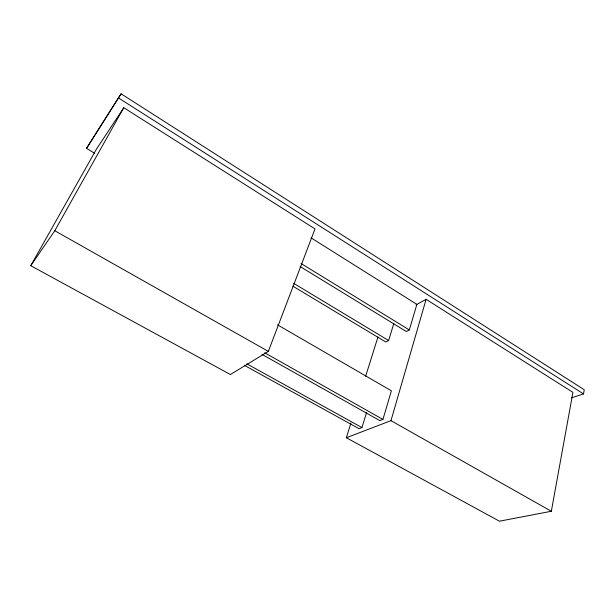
<?xml version="1.0" encoding="UTF-8"?>
<svg xmlns="http://www.w3.org/2000/svg" width="615" height="615" viewBox="0 0 615 615"><rect width="100%" height="100%" fill="white"/><g stroke="black" fill="none" stroke-linecap="round" stroke-linejoin="round"><path stroke-width="0.92" d="M571.681 397.79L583.52 393.931L584.25 389.741L121.078 93.803L86.515 148.346L94.725 153.327M350.942 423.074L346.345 437.742L499.441 521.197L551.34 511.265L572.926 392.362L426.118 299.328L416.009 304.832M346.345 437.742L390.963 420.66L426.118 299.328M262.044 354.409L379.855 420.614L382.937 419.415L391.378 390.802L277.48 324.812M300.035 266.464L406.284 331.5L409.321 329.947L416.87 304.364L310.921 237.774M244.355 365.318L359.06 428.716L361.951 427.594L366.617 412.342M292.878 286.167L385.759 341.994L388.611 340.541L393.792 323.605M365.61 376.334L377.979 336.92M268.34 351.388L315.003 228.903L123.776 107.71L96.493 149.084L30.75 265.703L230.402 374.535L268.34 351.388L54.789 230.733L30.75 265.703M54.789 230.733L123.776 107.71M86.515 148.346L121.078 93.803M246.815 363.811L361.951 427.594M264.673 352.779L382.937 419.415M390.963 420.66L551.34 511.265M293.655 283.315L388.611 340.541M301.043 263.481L409.321 329.947M118.657 98.054L583.52 393.931"/></g></svg>
